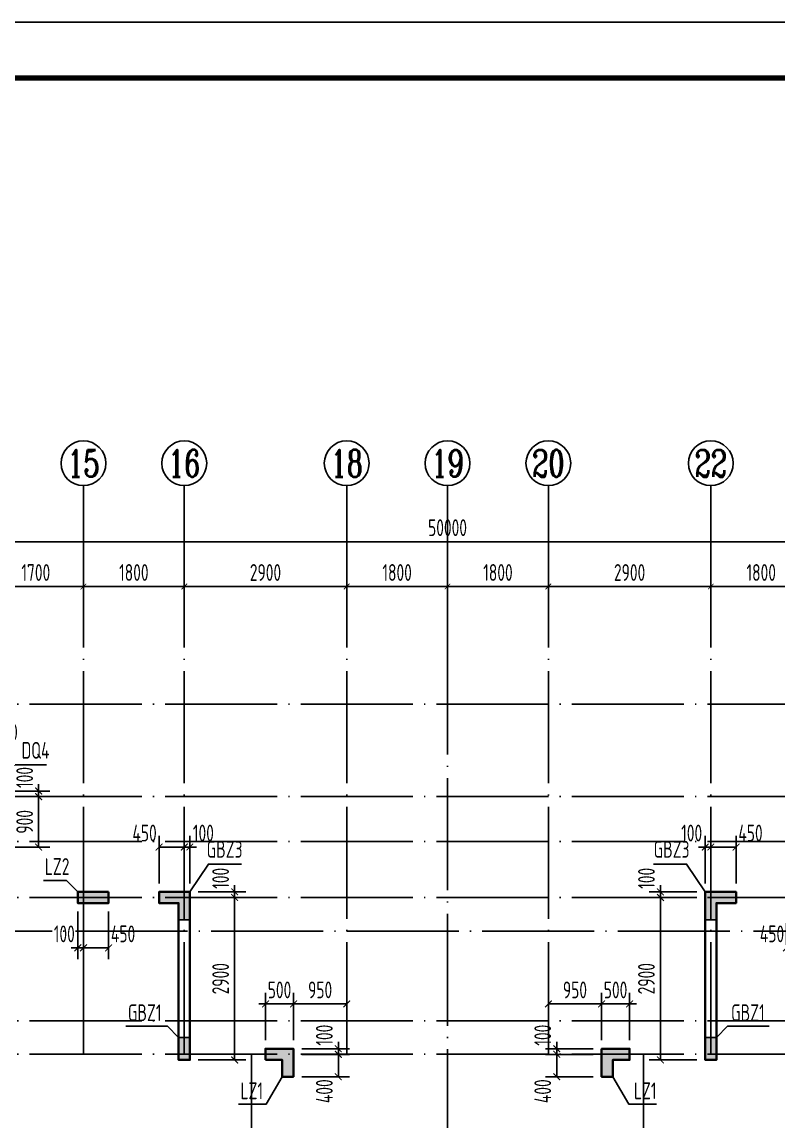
# Model space of a CAD drawing. Extents: x -1058961 to 23600, y -449123 to 2751847.
# Drawn here: x -428220 to -414724, y -248719 to -229085 of the extents above; entities that cross this region are included whole.
import ezdxf
from ezdxf.enums import TextEntityAlignment as Align

# ---------------------------------------------------------------- set-up
doc = ezdxf.new("R2010")
doc.units = 0
doc.header["$LTSCALE"] = 1000
doc.linetypes.add('DOTE', pattern=[2.42, 2, -0.2, 0.02, -0.2])
doc.layers.get('0').update_dxf_attribs({"linetype": 'CONTINUOUS'})
doc.layers.get('DEFPOINTS').update_dxf_attribs({"linetype": 'CONTINUOUS'})
for name, color, linetype in [('-TK', 7, 'CONTINUOUS'), ('A-AXIS', 1, 'CONTINUOUS'), ('A-DOTE', 10, 'DOTE'), ('AXIS_NUM', 7, 'CONTINUOUS'), ('S-Q墙实线', 6, 'CONTINUOUS'), ('S-Q墙标注', 3, 'CONTINUOUS'), ('S-X详图填充', 252, 'CONTINUOUS'), ('S-X详图实线', 4, 'CONTINUOUS'), ('S-Y一般标注', 3, 'CONTINUOUS'), ('S-Z柱实线', 6, 'CONTINUOUS'), ('S-Z柱编号', 6, 'CONTINUOUS')]:
    doc.layers.add(name, color=color, linetype=linetype)
doc.styles.add('TSSD_Axis', font='complex.shx', dxfattribs={"width": 0.7, "bigfont": 'hztxt.shx'})
doc.styles.add('TSSD_DIMENSION', font='Tssdeng.shx', dxfattribs={"width": 0.7, "bigfont": 'tssdchn.shx'})
doc.styles.add('TSSD_REIN', font='tssdeng.shx', dxfattribs={"width": 0.7, "height": 300, "bigfont": 'tssdchn.shx'})
doc.styles.add('结构文字', font='zstxt.shx', dxfattribs={"width": 0.7, "bigfont": 'zshz.shx'})
doc.dimstyles.new('STRUCK', dxfattribs={"dimtxt": 400, "dimasz": 121, "dimexe": 200, "dimexo": 150, "dimgap": 115, "dimtad": 1, "dimdec": 0, "dimdsep": 46, "dimtxsty": '结构文字', "dimblk": 'ARCHTICK', "dimcen": 400, "dimclrd": 3, "dimclre": 3, "dimclrt": 7, "dimadec": 0, "dimazin": 0, "dimtfac": 1, "dimtdec": 0, "dimtix": 1, "dimtmove": 2, "dimatfit": 3, "dimldrblk": '_DIMX', "dimfxl": 0, "dimtolj": 1, "dimtzin": 0, "dimarcsym": 0})
doc.dimstyles.new('TSSD_100_100', dxfattribs={"dimtxt": 300, "dimasz": 100, "dimexe": 100, "dimexo": 250, "dimgap": 100, "dimtad": 1, "dimdec": 0, "dimzin": 0, "dimdsep": 46, "dimtxsty": 'TSSD_DIMENSION', "dimblk": 'ARCHTICK', "dimcen": 0, "dimdle": 100, "dimclrt": 7, "dimadec": 0, "dimazin": 0, "dimtfac": 1, "dimtdec": 0, "dimtix": 1, "dimtmove": 2, "dimatfit": 3, "dimldrblk": 'ARCHTICK', "dimfxl": 0, "dimtolj": 1, "dimtzin": 0, "dimarcsym": 0})

# ---------------------------------------------------------------- blocks, each defined once
blk = doc.blocks.new('ts_axno')
at = {"color": 0, "linetype": 'ByBlock', "lineweight": -2}
blk.add_circle((0, 0), 0.5, dxfattribs=at)
at = {"color": 0, "linetype": 'ByBlock', "lineweight": -2, "style": 'TSSD_Axis', "width": 0.7}
blk.add_attdef('A', text='', height=0.6, dxfattribs=at).set_placement((0, 0), align=Align.MIDDLE_CENTER)
blk = doc.blocks.new('_ArchTick')
at = {"color": 0, "linetype": 'ByBlock', "const_width": 0.15}
blk.add_lwpolyline([(-0.5, -0.5), (0.5, 0.5)], dxfattribs=at)
blk = doc.blocks.new('*D1069')
at = {"layer": 'DEFPOINTS', "color": 0}
for p in [(23100, 19250), (21400, 18250), (23100, 18250)]:
    blk.add_point(p, dxfattribs=at)
at = {"layer": 'S-Y一般标注', "color": 0, "lineweight": -2}
for p, q in [((21300, 19250), (23200, 19250)), ((21400, 18500), (21400, 19350)), ((23100, 18500), (23100, 19350))]:
    blk.add_line(p, q, dxfattribs=at)
at = {"layer": 'S-Y一般标注', "color": 0, "lineweight": -2, "xscale": 100, "yscale": 100, "zscale": 100, "rotation": 180}
blk.add_blockref('_ArchTick', (21400, 19250), dxfattribs=at)
at = {"layer": 'S-Y一般标注', "color": 0, "lineweight": -2, "xscale": 100, "yscale": 100, "zscale": 100}
blk.add_blockref('_ArchTick', (23100, 19250), dxfattribs=at)
at = {"layer": 'S-Y一般标注', "color": 7, "insert": (22250, 19500), "char_height": 300, "attachment_point": 5, "style": 'TSSD_DIMENSION'}
blk.add_mtext('\\A1;1700', dxfattribs=at)
blk = doc.blocks.new('*D1070')
at = {"layer": 'DEFPOINTS', "color": 0}
for p in [(24900, 19250), (23100, 18250), (24900, 18250)]:
    blk.add_point(p, dxfattribs=at)
at = {"layer": 'S-Y一般标注', "color": 0, "lineweight": -2}
for p, q in [((23000, 19250), (25000, 19250)), ((23100, 18500), (23100, 19350)), ((24900, 18500), (24900, 19350))]:
    blk.add_line(p, q, dxfattribs=at)
at = {"layer": 'S-Y一般标注', "color": 0, "lineweight": -2, "xscale": 100, "yscale": 100, "zscale": 100, "rotation": 180}
blk.add_blockref('_ArchTick', (23100, 19250), dxfattribs=at)
at = {"layer": 'S-Y一般标注', "color": 0, "lineweight": -2, "xscale": 100, "yscale": 100, "zscale": 100}
blk.add_blockref('_ArchTick', (24900, 19250), dxfattribs=at)
at = {"layer": 'S-Y一般标注', "color": 7, "insert": (24000, 19500), "char_height": 300, "attachment_point": 5, "style": 'TSSD_DIMENSION'}
blk.add_mtext('\\A1;1800', dxfattribs=at)
blk = doc.blocks.new('*D1071')
at = {"layer": 'DEFPOINTS', "color": 0}
for p in [(27800, 19250), (24900, 18250), (27800, 18250)]:
    blk.add_point(p, dxfattribs=at)
at = {"layer": 'S-Y一般标注', "color": 0, "lineweight": -2}
for p, q in [((24800, 19250), (27900, 19250)), ((24900, 18500), (24900, 19350)), ((27800, 18500), (27800, 19350))]:
    blk.add_line(p, q, dxfattribs=at)
at = {"layer": 'S-Y一般标注', "color": 0, "lineweight": -2, "xscale": 100, "yscale": 100, "zscale": 100, "rotation": 180}
blk.add_blockref('_ArchTick', (24900, 19250), dxfattribs=at)
at = {"layer": 'S-Y一般标注', "color": 0, "lineweight": -2, "xscale": 100, "yscale": 100, "zscale": 100}
blk.add_blockref('_ArchTick', (27800, 19250), dxfattribs=at)
at = {"layer": 'S-Y一般标注', "color": 7, "insert": (26350, 19500), "char_height": 300, "attachment_point": 5, "style": 'TSSD_DIMENSION'}
blk.add_mtext('\\A1;2900', dxfattribs=at)
blk = doc.blocks.new('*D1072')
at = {"layer": 'DEFPOINTS', "color": 0}
for p in [(29600, 19250), (27800, 18250), (29600, 18250)]:
    blk.add_point(p, dxfattribs=at)
at = {"layer": 'S-Y一般标注', "color": 0, "lineweight": -2}
for p, q in [((27700, 19250), (29700, 19250)), ((27800, 18500), (27800, 19350)), ((29600, 18500), (29600, 19350))]:
    blk.add_line(p, q, dxfattribs=at)
at = {"layer": 'S-Y一般标注', "color": 0, "lineweight": -2, "xscale": 100, "yscale": 100, "zscale": 100, "rotation": 180}
blk.add_blockref('_ArchTick', (27800, 19250), dxfattribs=at)
at = {"layer": 'S-Y一般标注', "color": 0, "lineweight": -2, "xscale": 100, "yscale": 100, "zscale": 100}
blk.add_blockref('_ArchTick', (29600, 19250), dxfattribs=at)
at = {"layer": 'S-Y一般标注', "color": 7, "insert": (28700, 19500), "char_height": 300, "attachment_point": 5, "style": 'TSSD_DIMENSION'}
blk.add_mtext('\\A1;1800', dxfattribs=at)
blk = doc.blocks.new('*D1073')
at = {"layer": 'DEFPOINTS', "color": 0}
for p in [(31400, 19250), (29600, 18250), (31400, 18250)]:
    blk.add_point(p, dxfattribs=at)
at = {"layer": 'S-Y一般标注', "color": 0, "lineweight": -2}
for p, q in [((29500, 19250), (31500, 19250)), ((29600, 18500), (29600, 19350)), ((31400, 18500), (31400, 19350))]:
    blk.add_line(p, q, dxfattribs=at)
at = {"layer": 'S-Y一般标注', "color": 0, "lineweight": -2, "xscale": 100, "yscale": 100, "zscale": 100, "rotation": 180}
blk.add_blockref('_ArchTick', (29600, 19250), dxfattribs=at)
at = {"layer": 'S-Y一般标注', "color": 0, "lineweight": -2, "xscale": 100, "yscale": 100, "zscale": 100}
blk.add_blockref('_ArchTick', (31400, 19250), dxfattribs=at)
at = {"layer": 'S-Y一般标注', "color": 7, "insert": (30500, 19500), "char_height": 300, "attachment_point": 5, "style": 'TSSD_DIMENSION'}
blk.add_mtext('\\A1;1800', dxfattribs=at)
blk = doc.blocks.new('*D1074')
at = {"layer": 'DEFPOINTS', "color": 0}
for p in [(34300, 19250), (31400, 18250), (34300, 18250)]:
    blk.add_point(p, dxfattribs=at)
at = {"layer": 'S-Y一般标注', "color": 0, "lineweight": -2}
for p, q in [((31300, 19250), (34400, 19250)), ((31400, 18500), (31400, 19350)), ((34300, 18500), (34300, 19350))]:
    blk.add_line(p, q, dxfattribs=at)
at = {"layer": 'S-Y一般标注', "color": 0, "lineweight": -2, "xscale": 100, "yscale": 100, "zscale": 100, "rotation": 180}
blk.add_blockref('_ArchTick', (31400, 19250), dxfattribs=at)
at = {"layer": 'S-Y一般标注', "color": 0, "lineweight": -2, "xscale": 100, "yscale": 100, "zscale": 100}
blk.add_blockref('_ArchTick', (34300, 19250), dxfattribs=at)
at = {"layer": 'S-Y一般标注', "color": 7, "insert": (32850, 19500), "char_height": 300, "attachment_point": 5, "style": 'TSSD_DIMENSION'}
blk.add_mtext('\\A1;2900', dxfattribs=at)
blk = doc.blocks.new('*D1075')
at = {"layer": 'DEFPOINTS', "color": 0}
for p in [(36100, 19250), (34300, 18250), (36100, 18250)]:
    blk.add_point(p, dxfattribs=at)
at = {"layer": 'S-Y一般标注', "color": 0, "lineweight": -2}
for p, q in [((34200, 19250), (36200, 19250)), ((34300, 18500), (34300, 19350)), ((36100, 18500), (36100, 19350))]:
    blk.add_line(p, q, dxfattribs=at)
at = {"layer": 'S-Y一般标注', "color": 0, "lineweight": -2, "xscale": 100, "yscale": 100, "zscale": 100, "rotation": 180}
blk.add_blockref('_ArchTick', (34300, 19250), dxfattribs=at)
at = {"layer": 'S-Y一般标注', "color": 0, "lineweight": -2, "xscale": 100, "yscale": 100, "zscale": 100}
blk.add_blockref('_ArchTick', (36100, 19250), dxfattribs=at)
at = {"layer": 'S-Y一般标注', "color": 7, "insert": (35200, 19500), "char_height": 300, "attachment_point": 5, "style": 'TSSD_DIMENSION'}
blk.add_mtext('\\A1;1800', dxfattribs=at)
blk = doc.blocks.new('*D1084')
at = {"layer": 'DEFPOINTS', "color": 0}
for p in [(54600, 20050), (4600, 18250), (54600, 18250)]:
    blk.add_point(p, dxfattribs=at)
at = {"layer": 'S-Y一般标注', "color": 0, "lineweight": -2}
for p, q in [((4500, 20050), (54700, 20050)), ((4600, 18500), (4600, 20150)), ((54600, 18500), (54600, 20150))]:
    blk.add_line(p, q, dxfattribs=at)
at = {"layer": 'S-Y一般标注', "color": 0, "lineweight": -2, "xscale": 100, "yscale": 100, "zscale": 100, "rotation": 180}
blk.add_blockref('_ArchTick', (4600, 20050), dxfattribs=at)
at = {"layer": 'S-Y一般标注', "color": 0, "lineweight": -2, "xscale": 100, "yscale": 100, "zscale": 100}
blk.add_blockref('_ArchTick', (54600, 20050), dxfattribs=at)
at = {"layer": 'S-Y一般标注', "color": 7, "insert": (29600, 20300), "char_height": 300, "attachment_point": 5, "style": 'TSSD_DIMENSION'}
blk.add_mtext('\\A1;50000', dxfattribs=at)
blk = doc.blocks.new('*D787')
at = {"layer": 'DEFPOINTS', "color": 0}
for p in [(-425224, -244711), (-424424, -244711), (-425224, -247611)]:
    blk.add_point(p, dxfattribs=at)
at = {"layer": 'S-Q墙标注', "color": 3, "lineweight": -2}
for p, q in [((-425074, -244711), (-424224, -244711)), ((-424424, -247611), (-424424, -244711)), ((-425074, -247611), (-424224, -247611))]:
    blk.add_line(p, q, dxfattribs=at)
at = {"layer": 'S-Q墙标注', "color": 3, "lineweight": -2, "xscale": 121, "yscale": 121, "zscale": 121}
for p, rotation in [((-424424, -244711), 90), ((-424424, -247611), 270)]:
    blk.add_blockref('_ArchTick', p, dxfattribs=dict(at, rotation=rotation))
at = {"layer": 'S-Q墙标注', "color": 7, "insert": (-424674, -246161), "char_height": 300, "attachment_point": 5, "rotation": 90, "style": 'TSSD_REIN'}
blk.add_mtext('\\A1;2900', dxfattribs=at)
blk = doc.blocks.new('_DIMX')
blk.add_line((-150, 0), (150, 0))
at = {"const_width": 50}
blk.add_lwpolyline([(-70, -70), (70, 70)], dxfattribs=at)
blk = doc.blocks.new('*D788')
at = {"layer": 'DEFPOINTS', "color": 0}
for p in [(-425224, -244611), (-424424, -244611), (-425224, -244711)]:
    blk.add_point(p, dxfattribs=at)
at = {"layer": 'S-Q墙标注', "color": 3, "lineweight": -2}
for p, q in [((-425074, -244611), (-424224, -244611)), ((-424424, -244611), (-424424, -244490)), ((-424424, -244711), (-424424, -244611)), ((-425074, -244711), (-424224, -244711)), ((-424424, -244711), (-424424, -244832))]:
    blk.add_line(p, q, dxfattribs=at)
at = {"layer": 'S-Q墙标注', "color": 3, "lineweight": -2, "xscale": 121, "yscale": 121, "zscale": 121}
for p, rotation in [((-424424, -244611), 270), ((-424424, -244711), 90)]:
    blk.add_blockref('_ArchTick', p, dxfattribs=dict(at, rotation=rotation))
at = {"layer": 'S-Q墙标注', "color": 7, "insert": (-424674, -244369), "char_height": 300, "attachment_point": 5, "rotation": 90, "style": 'TSSD_REIN'}
blk.add_mtext('\\A1;100', dxfattribs=at)
blk = doc.blocks.new('*D789')
at = {"layer": 'DEFPOINTS', "color": 0}
for p in [(-425323, -243811), (-425323, -244611), (-425224, -244611)]:
    blk.add_point(p, dxfattribs=at)
at = {"layer": 'S-Q墙标注', "color": 3, "lineweight": -2}
for p, q in [((-425323, -244461), (-425323, -243611)), ((-425224, -244461), (-425224, -243611)), ((-425323, -243811), (-425444, -243811)), ((-425224, -243811), (-425323, -243811)), ((-425224, -243811), (-425103, -243811))]:
    blk.add_line(p, q, dxfattribs=at)
at = {"layer": 'S-Q墙标注', "color": 3, "lineweight": -2, "xscale": 121, "yscale": 121, "zscale": 121}
blk.add_blockref('_ArchTick', (-425323, -243811), dxfattribs=at)
at = {"layer": 'S-Q墙标注', "color": 3, "lineweight": -2, "xscale": 121, "yscale": 121, "zscale": 121, "rotation": 180}
blk.add_blockref('_ArchTick', (-425224, -243811), dxfattribs=at)
at = {"layer": 'S-Q墙标注', "color": 7, "insert": (-424982, -243561), "char_height": 300, "attachment_point": 5, "style": 'TSSD_REIN'}
blk.add_mtext('\\A1;100', dxfattribs=at)
blk = doc.blocks.new('*D790')
at = {"layer": 'DEFPOINTS', "color": 0}
for p in [(-425774, -243811), (-425774, -244611), (-425323, -244611)]:
    blk.add_point(p, dxfattribs=at)
at = {"layer": 'S-Q墙标注', "color": 3, "lineweight": -2}
for p, q in [((-425774, -244461), (-425774, -243611)), ((-425323, -244461), (-425323, -243611)), ((-425323, -243811), (-425774, -243811))]:
    blk.add_line(p, q, dxfattribs=at)
at = {"layer": 'S-Q墙标注', "color": 3, "lineweight": -2, "xscale": 121, "yscale": 121, "zscale": 121, "rotation": 180}
blk.add_blockref('_ArchTick', (-425774, -243811), dxfattribs=at)
at = {"layer": 'S-Q墙标注', "color": 3, "lineweight": -2, "xscale": 121, "yscale": 121, "zscale": 121}
blk.add_blockref('_ArchTick', (-425323, -243811), dxfattribs=at)
at = {"layer": 'S-Q墙标注', "color": 7, "insert": (-426032, -243561), "char_height": 300, "attachment_point": 5, "style": 'TSSD_REIN'}
blk.add_mtext('\\A1;450', dxfattribs=at)
blk = doc.blocks.new('*D791')
at = {"layer": 'DEFPOINTS', "color": 0}
for p in [(-427123, -244811), (-426674, -244811), (-427123, -245611)]:
    blk.add_point(p, dxfattribs=at)
at = {"layer": 'S-Q墙标注', "color": 3, "lineweight": -2}
for p, q in [((-427123, -244961), (-427123, -245811)), ((-426674, -244961), (-426674, -245811)), ((-426674, -245611), (-427123, -245611))]:
    blk.add_line(p, q, dxfattribs=at)
at = {"layer": 'S-Q墙标注', "color": 3, "lineweight": -2, "xscale": 121, "yscale": 121, "zscale": 121, "rotation": 180}
blk.add_blockref('_ArchTick', (-427123, -245611), dxfattribs=at)
at = {"layer": 'S-Q墙标注', "color": 3, "lineweight": -2, "xscale": 121, "yscale": 121, "zscale": 121}
blk.add_blockref('_ArchTick', (-426674, -245611), dxfattribs=at)
at = {"layer": 'S-Q墙标注', "color": 7, "insert": (-426416, -245361), "char_height": 300, "attachment_point": 5, "style": 'TSSD_REIN'}
blk.add_mtext('\\A1;450', dxfattribs=at)
blk = doc.blocks.new('*D792')
at = {"layer": 'DEFPOINTS', "color": 0}
for p in [(-427224, -244811), (-427123, -244811), (-427224, -245611)]:
    blk.add_point(p, dxfattribs=at)
at = {"layer": 'S-Q墙标注', "color": 3, "lineweight": -2}
for p, q in [((-427224, -244961), (-427224, -245811)), ((-427123, -244961), (-427123, -245811)), ((-427224, -245611), (-427345, -245611)), ((-427123, -245611), (-427224, -245611)), ((-427123, -245611), (-427002, -245611))]:
    blk.add_line(p, q, dxfattribs=at)
at = {"layer": 'S-Q墙标注', "color": 3, "lineweight": -2, "xscale": 121, "yscale": 121, "zscale": 121}
blk.add_blockref('_ArchTick', (-427224, -245611), dxfattribs=at)
at = {"layer": 'S-Q墙标注', "color": 3, "lineweight": -2, "xscale": 121, "yscale": 121, "zscale": 121, "rotation": 180}
blk.add_blockref('_ArchTick', (-427123, -245611), dxfattribs=at)
at = {"layer": 'S-Q墙标注', "color": 7, "insert": (-427465, -245361), "char_height": 300, "attachment_point": 5, "style": 'TSSD_REIN'}
blk.add_mtext('\\A1;100', dxfattribs=at)
blk = doc.blocks.new('*D797')
at = {"layer": 'DEFPOINTS', "color": 0}
for p in [(-428723, -242911), (-427923, -242911), (-428723, -243811)]:
    blk.add_point(p, dxfattribs=at)
at = {"layer": 'S-Q墙标注', "color": 3, "lineweight": -2}
for p, q in [((-428573, -242911), (-427723, -242911)), ((-427923, -243811), (-427923, -242911)), ((-428573, -243811), (-427723, -243811))]:
    blk.add_line(p, q, dxfattribs=at)
at = {"layer": 'S-Q墙标注', "color": 3, "lineweight": -2, "xscale": 121, "yscale": 121, "zscale": 121}
for p, rotation in [((-427923, -242911), 90), ((-427923, -243811), 270)]:
    blk.add_blockref('_ArchTick', p, dxfattribs=dict(at, rotation=rotation))
at = {"layer": 'S-Q墙标注', "color": 7, "insert": (-428173, -243361), "char_height": 300, "attachment_point": 5, "rotation": 90, "style": 'TSSD_REIN'}
blk.add_mtext('\\A1;900', dxfattribs=at)
blk = doc.blocks.new('*D798')
at = {"layer": 'DEFPOINTS', "color": 0}
for p in [(-428723, -242811), (-427923, -242811), (-428723, -242911)]:
    blk.add_point(p, dxfattribs=at)
at = {"layer": 'S-Q墙标注', "color": 3, "lineweight": -2}
for p, q in [((-428573, -242811), (-427723, -242811)), ((-427923, -242811), (-427923, -242690)), ((-427923, -242911), (-427923, -242811)), ((-428573, -242911), (-427723, -242911)), ((-427923, -242911), (-427923, -243032))]:
    blk.add_line(p, q, dxfattribs=at)
at = {"layer": 'S-Q墙标注', "color": 3, "lineweight": -2, "xscale": 121, "yscale": 121, "zscale": 121}
for p, rotation in [((-427923, -242811), 270), ((-427923, -242911), 90)]:
    blk.add_blockref('_ArchTick', p, dxfattribs=dict(at, rotation=rotation))
at = {"layer": 'S-Q墙标注', "color": 7, "insert": (-428173, -242569), "char_height": 300, "attachment_point": 5, "rotation": 90, "style": 'TSSD_REIN'}
blk.add_mtext('\\A1;100', dxfattribs=at)
blk = doc.blocks.new('*D799')
at = {"layer": 'DEFPOINTS', "color": 0}
for p in [(-428823, -242011), (-428823, -242811), (-428723, -242811)]:
    blk.add_point(p, dxfattribs=at)
at = {"layer": 'S-Q墙标注', "color": 3, "lineweight": -2}
for p, q in [((-428823, -242661), (-428823, -241811)), ((-428723, -242661), (-428723, -241811)), ((-428823, -242011), (-428944, -242011)), ((-428723, -242011), (-428823, -242011)), ((-428723, -242011), (-428602, -242011))]:
    blk.add_line(p, q, dxfattribs=at)
at = {"layer": 'S-Q墙标注', "color": 3, "lineweight": -2, "xscale": 121, "yscale": 121, "zscale": 121}
blk.add_blockref('_ArchTick', (-428823, -242011), dxfattribs=at)
at = {"layer": 'S-Q墙标注', "color": 3, "lineweight": -2, "xscale": 121, "yscale": 121, "zscale": 121, "rotation": 180}
blk.add_blockref('_ArchTick', (-428723, -242011), dxfattribs=at)
at = {"layer": 'S-Q墙标注', "color": 7, "insert": (-428482, -241761), "char_height": 300, "attachment_point": 5, "style": 'TSSD_REIN'}
blk.add_mtext('\\A1;100', dxfattribs=at)
blk = doc.blocks.new('*D829')
at = {"layer": 'DEFPOINTS', "color": 0}
for p in [(-416823, -244711), (-416023, -244711), (-416023, -247611)]:
    blk.add_point(p, dxfattribs=at)
at = {"layer": 'S-Q墙标注', "color": 3, "lineweight": -2}
for p, q in [((-416173, -244711), (-417023, -244711)), ((-416823, -247611), (-416823, -244711)), ((-416173, -247611), (-417023, -247611))]:
    blk.add_line(p, q, dxfattribs=at)
at = {"layer": 'S-Q墙标注', "color": 3, "lineweight": -2, "xscale": 121, "yscale": 121, "zscale": 121}
for p, rotation in [((-416823, -244711), 90), ((-416823, -247611), 270)]:
    blk.add_blockref('_ArchTick', p, dxfattribs=dict(at, rotation=rotation))
at = {"layer": 'S-Q墙标注', "color": 7, "insert": (-417073, -246161), "char_height": 300, "attachment_point": 5, "rotation": 90, "style": 'TSSD_REIN'}
blk.add_mtext('\\A1;2900', dxfattribs=at)
blk = doc.blocks.new('*D830')
at = {"layer": 'DEFPOINTS', "color": 0}
for p in [(-416823, -244611), (-416023, -244611), (-416023, -244711)]:
    blk.add_point(p, dxfattribs=at)
at = {"layer": 'S-Q墙标注', "color": 3, "lineweight": -2}
for p, q in [((-416173, -244611), (-417023, -244611)), ((-416823, -244611), (-416823, -244490)), ((-416823, -244711), (-416823, -244611)), ((-416173, -244711), (-417023, -244711)), ((-416823, -244711), (-416823, -244832))]:
    blk.add_line(p, q, dxfattribs=at)
at = {"layer": 'S-Q墙标注', "color": 3, "lineweight": -2, "xscale": 121, "yscale": 121, "zscale": 121}
for p, rotation in [((-416823, -244611), 270), ((-416823, -244711), 90)]:
    blk.add_blockref('_ArchTick', p, dxfattribs=dict(at, rotation=rotation))
at = {"layer": 'S-Q墙标注', "color": 7, "insert": (-417073, -244369), "char_height": 300, "attachment_point": 5, "rotation": 90, "style": 'TSSD_REIN'}
blk.add_mtext('\\A1;100', dxfattribs=at)
blk = doc.blocks.new('*D831')
at = {"layer": 'DEFPOINTS', "color": 0}
for p in [(-415923, -243811), (-416023, -244611), (-415923, -244611)]:
    blk.add_point(p, dxfattribs=at)
at = {"layer": 'S-Q墙标注', "color": 3, "lineweight": -2}
for p, q in [((-416023, -244461), (-416023, -243611)), ((-415923, -244461), (-415923, -243611)), ((-416023, -243811), (-416144, -243811)), ((-416023, -243811), (-415923, -243811)), ((-415923, -243811), (-415802, -243811))]:
    blk.add_line(p, q, dxfattribs=at)
at = {"layer": 'S-Q墙标注', "color": 3, "lineweight": -2, "xscale": 121, "yscale": 121, "zscale": 121}
blk.add_blockref('_ArchTick', (-416023, -243811), dxfattribs=at)
at = {"layer": 'S-Q墙标注', "color": 3, "lineweight": -2, "xscale": 121, "yscale": 121, "zscale": 121, "rotation": 180}
blk.add_blockref('_ArchTick', (-415923, -243811), dxfattribs=at)
at = {"layer": 'S-Q墙标注', "color": 7, "insert": (-416265, -243561), "char_height": 300, "attachment_point": 5, "style": 'TSSD_REIN'}
blk.add_mtext('\\A1;100', dxfattribs=at)
blk = doc.blocks.new('*D832')
at = {"layer": 'DEFPOINTS', "color": 0}
for p in [(-415473, -243811), (-415923, -244611), (-415473, -244611)]:
    blk.add_point(p, dxfattribs=at)
at = {"layer": 'S-Q墙标注', "color": 3, "lineweight": -2}
for p, q in [((-415923, -244461), (-415923, -243611)), ((-415473, -244461), (-415473, -243611)), ((-415923, -243811), (-415473, -243811))]:
    blk.add_line(p, q, dxfattribs=at)
at = {"layer": 'S-Q墙标注', "color": 3, "lineweight": -2, "xscale": 121, "yscale": 121, "zscale": 121, "rotation": 180}
blk.add_blockref('_ArchTick', (-415923, -243811), dxfattribs=at)
at = {"layer": 'S-Q墙标注', "color": 3, "lineweight": -2, "xscale": 121, "yscale": 121, "zscale": 121}
blk.add_blockref('_ArchTick', (-415473, -243811), dxfattribs=at)
at = {"layer": 'S-Q墙标注', "color": 7, "insert": (-415215, -243561), "char_height": 300, "attachment_point": 5, "style": 'TSSD_REIN'}
blk.add_mtext('\\A1;450', dxfattribs=at)
blk = doc.blocks.new('*D833')
at = {"layer": 'DEFPOINTS', "color": 0}
for p in [(-414573, -244811), (-414123, -244811), (-414123, -245611)]:
    blk.add_point(p, dxfattribs=at)
at = {"layer": 'S-Q墙标注', "color": 3, "lineweight": -2}
for p, q in [((-414573, -244961), (-414573, -245811)), ((-414123, -244961), (-414123, -245811)), ((-414573, -245611), (-414123, -245611))]:
    blk.add_line(p, q, dxfattribs=at)
at = {"layer": 'S-Q墙标注', "color": 3, "lineweight": -2, "xscale": 121, "yscale": 121, "zscale": 121, "rotation": 180}
blk.add_blockref('_ArchTick', (-414573, -245611), dxfattribs=at)
at = {"layer": 'S-Q墙标注', "color": 3, "lineweight": -2, "xscale": 121, "yscale": 121, "zscale": 121}
blk.add_blockref('_ArchTick', (-414123, -245611), dxfattribs=at)
at = {"layer": 'S-Q墙标注', "color": 7, "insert": (-414831, -245361), "char_height": 300, "attachment_point": 5, "style": 'TSSD_REIN'}
blk.add_mtext('\\A1;450', dxfattribs=at)
blk = doc.blocks.new('*D856')
at = {"layer": 'DEFPOINTS', "color": 0}
for p in [(-423873, -246611), (-423873, -247411), (-423373, -247411)]:
    blk.add_point(p, dxfattribs=at)
at = {"layer": 'S-Q墙标注', "color": 3, "lineweight": -2}
for p, q in [((-423873, -247261), (-423873, -246411)), ((-423373, -247261), (-423373, -246411)), ((-423873, -246611), (-423994, -246611)), ((-423373, -246611), (-423873, -246611)), ((-423373, -246611), (-423252, -246611))]:
    blk.add_line(p, q, dxfattribs=at)
at = {"layer": 'S-Q墙标注', "color": 3, "lineweight": -2, "xscale": 121, "yscale": 121, "zscale": 121}
blk.add_blockref('_ArchTick', (-423873, -246611), dxfattribs=at)
at = {"layer": 'S-Q墙标注', "color": 3, "lineweight": -2, "xscale": 121, "yscale": 121, "zscale": 121, "rotation": 180}
blk.add_blockref('_ArchTick', (-423373, -246611), dxfattribs=at)
at = {"layer": 'S-Q墙标注', "color": 7, "insert": (-423623, -246361), "char_height": 300, "attachment_point": 5, "style": 'TSSD_REIN'}
blk.add_mtext('\\A1;500', dxfattribs=at)
blk = doc.blocks.new('*D857')
at = {"layer": 'DEFPOINTS', "color": 0}
for p in [(-423373, -247411), (-423373, -247511), (-422573, -247411)]:
    blk.add_point(p, dxfattribs=at)
at = {"layer": 'S-Q墙标注', "color": 3, "lineweight": -2}
for p, q in [((-422573, -247411), (-422573, -247290)), ((-423223, -247411), (-422373, -247411)), ((-423223, -247511), (-422373, -247511)), ((-422573, -247511), (-422573, -247411)), ((-422573, -247511), (-422573, -247632))]:
    blk.add_line(p, q, dxfattribs=at)
at = {"layer": 'S-Q墙标注', "color": 3, "lineweight": -2, "xscale": 121, "yscale": 121, "zscale": 121}
for p, rotation in [((-422573, -247411), 270), ((-422573, -247511), 90)]:
    blk.add_blockref('_ArchTick', p, dxfattribs=dict(at, rotation=rotation))
at = {"layer": 'S-Q墙标注', "color": 7, "insert": (-422823, -247169), "char_height": 300, "attachment_point": 5, "rotation": 90, "style": 'TSSD_REIN'}
blk.add_mtext('\\A1;100', dxfattribs=at)
blk = doc.blocks.new('*D858')
at = {"layer": 'DEFPOINTS', "color": 0}
for p in [(-423373, -247511), (-422573, -247511), (-423373, -247911)]:
    blk.add_point(p, dxfattribs=at)
at = {"layer": 'S-Q墙标注', "color": 3, "lineweight": -2}
for p, q in [((-423223, -247511), (-422373, -247511)), ((-422573, -247911), (-422573, -247511)), ((-423223, -247911), (-422373, -247911))]:
    blk.add_line(p, q, dxfattribs=at)
at = {"layer": 'S-Q墙标注', "color": 3, "lineweight": -2, "xscale": 121, "yscale": 121, "zscale": 121}
for p, rotation in [((-422573, -247511), 90), ((-422573, -247911), 270)]:
    blk.add_blockref('_ArchTick', p, dxfattribs=dict(at, rotation=rotation))
at = {"layer": 'S-Q墙标注', "color": 7, "insert": (-422823, -248169), "char_height": 300, "attachment_point": 5, "rotation": 90, "style": 'TSSD_REIN'}
blk.add_mtext('\\A1;400', dxfattribs=at)
blk = doc.blocks.new('*D859')
at = {"layer": 'DEFPOINTS', "color": 0}
for p in [(-423373, -246611), (-423373, -247411), (-422423, -247411)]:
    blk.add_point(p, dxfattribs=at)
at = {"layer": 'S-Q墙标注', "color": 3, "lineweight": -2}
for p, q in [((-423373, -247261), (-423373, -246411)), ((-422423, -247261), (-422423, -246411)), ((-422423, -246611), (-423373, -246611))]:
    blk.add_line(p, q, dxfattribs=at)
at = {"layer": 'S-Q墙标注', "color": 3, "lineweight": -2, "xscale": 121, "yscale": 121, "zscale": 121, "rotation": 180}
blk.add_blockref('_ArchTick', (-423373, -246611), dxfattribs=at)
at = {"layer": 'S-Q墙标注', "color": 3, "lineweight": -2, "xscale": 121, "yscale": 121, "zscale": 121}
blk.add_blockref('_ArchTick', (-422423, -246611), dxfattribs=at)
at = {"layer": 'S-Q墙标注', "color": 7, "insert": (-422898, -246361), "char_height": 300, "attachment_point": 5, "style": 'TSSD_REIN'}
blk.add_mtext('\\A1;950', dxfattribs=at)
blk = doc.blocks.new('*D860')
at = {"layer": 'DEFPOINTS', "color": 0}
for p in [(-417374, -246611), (-417874, -247411), (-417374, -247411)]:
    blk.add_point(p, dxfattribs=at)
at = {"layer": 'S-Q墙标注', "color": 3, "lineweight": -2}
for p, q in [((-417874, -247261), (-417874, -246411)), ((-417374, -247261), (-417374, -246411)), ((-417874, -246611), (-417995, -246611)), ((-417874, -246611), (-417374, -246611)), ((-417374, -246611), (-417253, -246611))]:
    blk.add_line(p, q, dxfattribs=at)
at = {"layer": 'S-Q墙标注', "color": 3, "lineweight": -2, "xscale": 121, "yscale": 121, "zscale": 121}
blk.add_blockref('_ArchTick', (-417874, -246611), dxfattribs=at)
at = {"layer": 'S-Q墙标注', "color": 3, "lineweight": -2, "xscale": 121, "yscale": 121, "zscale": 121, "rotation": 180}
blk.add_blockref('_ArchTick', (-417374, -246611), dxfattribs=at)
at = {"layer": 'S-Q墙标注', "color": 7, "insert": (-417624, -246361), "char_height": 300, "attachment_point": 5, "style": 'TSSD_REIN'}
blk.add_mtext('\\A1;500', dxfattribs=at)
blk = doc.blocks.new('*D861')
at = {"layer": 'DEFPOINTS', "color": 0}
for p in [(-418674, -247411), (-417874, -247411), (-417874, -247511)]:
    blk.add_point(p, dxfattribs=at)
at = {"layer": 'S-Q墙标注', "color": 3, "lineweight": -2}
for p, q in [((-418674, -247411), (-418674, -247290)), ((-418024, -247411), (-418874, -247411)), ((-418024, -247511), (-418874, -247511)), ((-418674, -247511), (-418674, -247411)), ((-418674, -247511), (-418674, -247632))]:
    blk.add_line(p, q, dxfattribs=at)
at = {"layer": 'S-Q墙标注', "color": 3, "lineweight": -2, "xscale": 121, "yscale": 121, "zscale": 121}
for p, rotation in [((-418674, -247411), 270), ((-418674, -247511), 90)]:
    blk.add_blockref('_ArchTick', p, dxfattribs=dict(at, rotation=rotation))
at = {"layer": 'S-Q墙标注', "color": 7, "insert": (-418924, -247169), "char_height": 300, "attachment_point": 5, "rotation": 90, "style": 'TSSD_REIN'}
blk.add_mtext('\\A1;100', dxfattribs=at)
blk = doc.blocks.new('*D862')
at = {"layer": 'DEFPOINTS', "color": 0}
for p in [(-418674, -247511), (-417874, -247511), (-417874, -247911)]:
    blk.add_point(p, dxfattribs=at)
at = {"layer": 'S-Q墙标注', "color": 3, "lineweight": -2}
for p, q in [((-418024, -247511), (-418874, -247511)), ((-418674, -247911), (-418674, -247511)), ((-418024, -247911), (-418874, -247911))]:
    blk.add_line(p, q, dxfattribs=at)
at = {"layer": 'S-Q墙标注', "color": 3, "lineweight": -2, "xscale": 121, "yscale": 121, "zscale": 121}
for p, rotation in [((-418674, -247511), 90), ((-418674, -247911), 270)]:
    blk.add_blockref('_ArchTick', p, dxfattribs=dict(at, rotation=rotation))
at = {"layer": 'S-Q墙标注', "color": 7, "insert": (-418924, -248169), "char_height": 300, "attachment_point": 5, "rotation": 90, "style": 'TSSD_REIN'}
blk.add_mtext('\\A1;400', dxfattribs=at)
blk = doc.blocks.new('*D863')
at = {"layer": 'DEFPOINTS', "color": 0}
for p in [(-417874, -246611), (-418823, -247411), (-417874, -247411)]:
    blk.add_point(p, dxfattribs=at)
at = {"layer": 'S-Q墙标注', "color": 3, "lineweight": -2}
for p, q in [((-418823, -247261), (-418823, -246411)), ((-417874, -247261), (-417874, -246411)), ((-418823, -246611), (-417874, -246611))]:
    blk.add_line(p, q, dxfattribs=at)
at = {"layer": 'S-Q墙标注', "color": 3, "lineweight": -2, "xscale": 121, "yscale": 121, "zscale": 121, "rotation": 180}
blk.add_blockref('_ArchTick', (-418823, -246611), dxfattribs=at)
at = {"layer": 'S-Q墙标注', "color": 3, "lineweight": -2, "xscale": 121, "yscale": 121, "zscale": 121}
blk.add_blockref('_ArchTick', (-417874, -246611), dxfattribs=at)
at = {"layer": 'S-Q墙标注', "color": 7, "insert": (-418349, -246361), "char_height": 300, "attachment_point": 5, "style": 'TSSD_REIN'}
blk.add_mtext('\\A1;950', dxfattribs=at)
blk = doc.blocks.new('A1')
blk.add_lwpolyline([(0, 59400), (0, 0), (84100, 0), (84100, 59400)], close=True)
at = {"const_width": 100}
blk.add_lwpolyline([(2500, 58400), (2500, 1000), (83100, 1000), (83100, 58400)], close=True, dxfattribs=at)
blk = doc.blocks.new('20210726.16395156')
at = {"layer": 'A-AXIS'}
for p, q in [((23100, 18249.9), (23100, 21049.9)), ((24900, 18249.9), (24900, 21049.9)), ((27800, 18249.9), (27800, 21049.9)), ((29600, 18249.9), (29600, 21049.9)), ((31400, 18249.9), (31400, 21049.9)), ((34300, 18249.9), (34300, 21049.9))]:
    blk.add_line(p, q, dxfattribs=at)
at = {"layer": 'A-DOTE'}
for p, q in [((23100, 10900), (23100, 18249.9)), ((24900, 10900), (24900, 18249.9)), ((27800, 10900), (27800, 18249.9)), ((29600, 18249.9), (29600, 3600)), ((31400, 10900), (31400, 18249.9)), ((34300, 10900), (34300, 18249.9)), ((55600, 17150), (3600, 17150)), ((55600, 15500), (3600, 15500)), ((55600, 14700), (3600, 14700)), ((55600, 13700), (3600, 13700)), ((3600, 13100.3), (55600, 13100.3)), ((55600, 11500), (3600, 11500)), ((55600, 10900), (3600, 10900)), ((26100, 10900), (26100, 3600)), ((33100, 10900), (33100, 3600))]:
    blk.add_line(p, q, dxfattribs=at)
at = {"layer": 'A-AXIS'}
ref = blk.add_blockref('ts_axno', (23100, 21449.9), dxfattribs=dict(at, xscale=800, yscale=800, zscale=800))
ref.add_attrib('9', '15', dxfattribs={"layer": 'AXIS_NUM', "height": 480, "style": 'TSSD_Axis', "width": 0.7}).set_placement((23100, 21449.9), align=Align.MIDDLE_CENTER)
ref = blk.add_blockref('ts_axno', (24900, 21449.9), dxfattribs=dict(at, xscale=800, yscale=800, zscale=800))
ref.add_attrib('10', '16', dxfattribs={"layer": 'AXIS_NUM', "height": 480, "style": 'TSSD_Axis', "width": 0.7}).set_placement((24900, 21449.9), align=Align.MIDDLE_CENTER)
ref = blk.add_blockref('ts_axno', (27800, 21449.9), dxfattribs=dict(at, xscale=800, yscale=800, zscale=800))
ref.add_attrib('11', '18', dxfattribs={"layer": 'AXIS_NUM', "height": 480, "style": 'TSSD_Axis', "width": 0.7}).set_placement((27800, 21449.9), align=Align.MIDDLE_CENTER)
ref = blk.add_blockref('ts_axno', (29600, 21449.9), dxfattribs=dict(at, xscale=800, yscale=800, zscale=800))
ref.add_attrib('12', '19', dxfattribs={"layer": 'AXIS_NUM', "height": 480, "style": 'TSSD_Axis', "width": 0.7}).set_placement((29600, 21449.9), align=Align.MIDDLE_CENTER)
ref = blk.add_blockref('ts_axno', (31400, 21449.9), dxfattribs=dict(at, xscale=800, yscale=800, zscale=800))
ref.add_attrib('13', '20', dxfattribs={"layer": 'AXIS_NUM', "height": 480, "style": 'TSSD_Axis', "width": 0.7}).set_placement((31400, 21449.9), align=Align.MIDDLE_CENTER)
ref = blk.add_blockref('ts_axno', (34300, 21449.9), dxfattribs=dict(at, xscale=800, yscale=800, zscale=800))
ref.add_attrib('14', '22', dxfattribs={"layer": 'AXIS_NUM', "height": 480, "style": 'TSSD_Axis', "width": 0.7}).set_placement((34300, 21449.9), align=Align.MIDDLE_CENTER)
at = {"layer": 'S-Y一般标注'}
for base, p1, p2, picture, middle in [((54600, 20049.9), (4600, 18249.9), (54600, 18249.9), '*D1084', (29600, 20299.9)), ((23100, 19249.9), (21400, 18249.9), (23100, 18249.9), '*D1069', (22250, 19499.9)), ((24900, 19249.9), (23100, 18249.9), (24900, 18249.9), '*D1070', (24000, 19499.9)), ((27800, 19249.9), (24900, 18249.9), (27800, 18249.9), '*D1071', (26350, 19499.9)), ((29600, 19249.9), (27800, 18249.9), (29600, 18249.9), '*D1072', (28700, 19499.9)), ((31400, 19249.9), (29600, 18249.9), (31400, 18249.9), '*D1073', (30500, 19499.9)), ((34300, 19249.9), (31400, 18249.9), (34300, 18249.9), '*D1074', (32850, 19499.9)), ((36100, 19249.9), (34300, 18249.9), (36100, 18249.9), '*D1075', (35200, 19499.9))]:
    dim = blk.add_linear_dim(base=base, p1=p1, p2=p2, dimstyle='TSSD_100_100', dxfattribs=at)
    dim.commit()
    dim.dimension.update_dxf_attribs({"geometry": picture, "text_midpoint": middle})

msp = doc.modelspace()

# ---------------------------------------------------------------- hatches: boundary and pattern name
at = {"layer": 'S-X详图填充'}
for points in [[(-426673.5, -244610.77), (-427223.5, -244610.77), (-427223.5, -244810.77), (-426673.5, -244810.77)], [(-423873.48, -247610.77), (-423573.48, -247610.77), (-423573.48, -247910.77), (-423373.48, -247910.77), (-423373.48, -247410.77), (-423873.48, -247410.77)], [(-417373.51, -247610.77), (-417673.51, -247610.77), (-417673.51, -247910.77), (-417873.51, -247910.77), (-417873.51, -247410.77), (-417373.51, -247410.77)]]:
    msp.add_hatch(color=256, dxfattribs=at).paths.add_polyline_path(points, flags=0)
h = msp.add_hatch(color=256, dxfattribs=at)
h.dxf.hatch_style = 1
h.paths.add_polyline_path([(-425423.51, -245110.77), (-425223.51, -245110.77), (-425223.51, -244610.77), (-425773.51, -244610.77), (-425773.51, -244810.77), (-425423.51, -244810.77)])
h = msp.add_hatch(color=256, dxfattribs=at)
h.dxf.hatch_style = 1
h.paths.add_polyline_path([(-416023.5, -245110.77), (-415823.5, -245110.77), (-415823.5, -244810.77), (-415473.5, -244810.77), (-415473.5, -244610.77), (-416023.5, -244610.77)])
h = msp.add_hatch(color=256, dxfattribs=at)
h.dxf.hatch_style = 1
h.paths.add_polyline_path([(-425223.51, -247210.77), (-425423.51, -247210.77), (-425423.51, -247610.77), (-425223.51, -247610.77)])
h = msp.add_hatch(color=256, dxfattribs=at)
h.dxf.hatch_style = 1
h.paths.add_polyline_path([(-415823.5, -247210.77), (-416023.5, -247210.77), (-416023.5, -247610.77), (-415823.5, -247610.77)])

# ---------------------------------------------------------------- linework, layer by layer
at = {"layer": 'S-Q墙实线', "lineweight": 35}
for points in [[(-425223.51, -244610.77), (-425773.51, -244610.77), (-425773.51, -244810.77), (-425423.51, -244810.77), (-425423.51, -247610.77), (-425223.51, -247610.77)], [(-416023.5, -244610.77), (-415473.5, -244610.77), (-415473.5, -244810.77), (-415823.5, -244810.77), (-415823.5, -247610.77), (-416023.5, -247610.77)]]:
    msp.add_lwpolyline(points, close=True, dxfattribs=at)
at = {"layer": 'S-X详图实线'}
for points in [[(-426673.5, -244610.77), (-427223.5, -244610.77), (-427223.5, -244810.77), (-426673.5, -244810.77), (-426673.5, -244610.77)], [(-425423.51, -245110.77), (-425223.51, -245110.77), (-425223.51, -244610.77), (-425773.51, -244610.77), (-425773.51, -244810.77), (-425423.51, -244810.77), (-425423.51, -245110.77)], [(-416023.5, -245110.77), (-415823.5, -245110.77), (-415823.5, -244810.77), (-415473.5, -244810.77), (-415473.5, -244610.77), (-416023.5, -244610.77), (-416023.5, -245110.77)], [(-425223.51, -247210.77), (-425423.51, -247210.77), (-425423.51, -247610.77), (-425223.51, -247610.77), (-425223.51, -247210.77)], [(-415823.5, -247210.77), (-416023.5, -247210.77), (-416023.5, -247610.77), (-415823.5, -247610.77), (-415823.5, -247210.77)], [(-423873.48, -247610.77), (-423573.48, -247610.77), (-423573.48, -247910.77), (-423373.48, -247910.77), (-423373.48, -247410.77), (-423873.48, -247410.77), (-423873.48, -247610.77)], [(-417373.51, -247610.77), (-417673.51, -247610.77), (-417673.51, -247910.77), (-417873.51, -247910.77), (-417873.51, -247410.77), (-417373.51, -247410.77), (-417373.51, -247610.77)]]:
    msp.add_lwpolyline(points, close=True, dxfattribs=at)
at = {"layer": 'S-Z柱实线', "lineweight": 35}
for points in [[(-426673.5, -244610.77), (-427223.5, -244610.77), (-427223.5, -244810.77), (-426673.5, -244810.77)], [(-423873.48, -247610.77), (-423573.48, -247610.77), (-423573.48, -247910.77), (-423373.48, -247910.77), (-423373.48, -247410.77), (-423873.48, -247410.77)], [(-417873.51, -247410.77), (-417873.51, -247910.77), (-417673.51, -247910.77), (-417673.51, -247610.77), (-417373.51, -247610.77), (-417373.51, -247410.77)]]:
    msp.add_lwpolyline(points, close=True, dxfattribs=at)
at = {"layer": 'S-Z柱编号', "color": 7}
for points in [[(-428723.5, -242810.77), (-428403.79, -242345.7), (-427783, -242345.7)], [(-425223.51, -244610.77), (-424891.07, -244114.14), (-424301.23, -244114.14)], [(-416023.48, -244610.77), (-416355.92, -244114.14), (-416945.76, -244114.14)], [(-427223.5, -244610.77), (-427423.5, -244410.77), (-427836.71, -244410.77)], [(-425423.51, -247210.77), (-425623.51, -247010.77), (-426363.84, -247010.77)], [(-415823.48, -247210.77), (-415623.48, -247010.77), (-414883.15, -247010.77)], [(-423573.64, -247910.9), (-423858.85, -248399.57), (-424354.31, -248399.57)], [(-417673.35, -247910.9), (-417388.14, -248399.57), (-416892.42, -248399.57)]]:
    msp.add_lwpolyline(points, dxfattribs=at)

# ---------------------------------------------------------------- block references
at = {"layer": '-TK'}
msp.add_blockref('A1', (-459602.31, -288485.11), dxfattribs=at)
at = {"layer": 'A-DOTE'}
msp.add_blockref('20210726.16395156', (-450223.49, -258410.82), dxfattribs=at)

# ---------------------------------------------------------------- texts
at = {"layer": 'S-Z柱编号', "color": 7, "style": 'TSSD_REIN', "width": 0.7}
for s, p in [('DQ4', (-428227.68, -242324.88)), ('GBZ3', (-424923.51, -244092.59)), ('GBZ3', (-416944.14, -244092.59)), ('LZ2', (-427812.87, -244399.06)), ('GBZ1', (-426329.27, -247008.05)), ('GBZ1', (-415560.61, -247008.05)), ('LZ1', (-424319.74, -248402.08)), ('LZ1', (-417296.22, -248402.08))]:
    msp.add_text(s, height=300, dxfattribs=at).set_placement(p, align=Align.BOTTOM_LEFT)

# ---------------------------------------------------------------- dimensions: what is measured, and where the dimension line sits
at = {"layer": 'S-Q墙标注'}
for base, p1, p2, angle, picture, middle in [((-428823.49, -242010.77), (-428723.49, -242810.77), (-428823.49, -242810.77), 180, '*D799', (-428481.57, -241760.77)), ((-427923.49, -242810.77), (-428723.49, -242910.77), (-428723.49, -242810.77), 90, '*D798', (-428173.49, -242568.85)), ((-425773.51, -243810.77), (-425323.49, -244610.77), (-425773.51, -244610.77), 180, '*D790', (-426031.58, -243560.77)), ((-425323.49, -243810.77), (-425223.51, -244610.77), (-425323.49, -244610.77), 180, '*D789', (-424981.58, -243560.77)), ((-424423.51, -244610.77), (-425223.51, -244710.77), (-425223.51, -244610.77), 90, '*D788', (-424673.51, -244368.85)), ((-416823.48, -244610.77), (-416023.48, -244710.77), (-416023.48, -244610.77), 90, '*D830', (-417073.48, -244368.85)), ((-427223.5, -245610.77), (-427123.49, -244810.77), (-427223.5, -244810.77), 180, '*D792', (-427465.43, -245360.77)), ((-427123.49, -245610.77), (-426673.59, -244810.77), (-427123.49, -244810.77), 180, '*D791', (-426415.51, -245360.77)), ((-422573.33, -247410.9), (-423373.33, -247510.9), (-423373.33, -247410.9), 90, '*D857', (-422823.33, -247168.98)), ((-418673.66, -247410.9), (-417873.66, -247510.9), (-417873.66, -247410.9), 90, '*D861', (-418923.66, -247168.98)), ((-422573.33, -247510.9), (-423373.33, -247910.9), (-423373.33, -247510.9), 90, '*D858', (-422823.33, -248168.98)), ((-418673.66, -247510.9), (-417873.66, -247910.9), (-417873.66, -247510.9), 90, '*D862', (-418923.66, -248168.98))]:
    dim = msp.add_linear_dim(base=base, p1=p1, p2=p2, angle=angle, dimstyle='STRUCK', override={"dimtxt": 300, "dimgap": 100, "dimtxsty": 'TSSD_REIN'}, dxfattribs=at)
    dim.commit()
    dim.dimension.update_dxf_attribs({"geometry": picture, "text_midpoint": middle, "dimtype": 160})
for base, p1, p2, angle, picture, middle in [((-427923.49, -242910.77), (-428723.49, -243810.77), (-428723.49, -242910.77), 90, '*D797', (-428173.49, -243360.77)), ((-424423.51, -244710.77), (-425223.51, -247610.77), (-425223.51, -244710.77), 90, '*D787', (-424673.51, -246160.77)), ((-416823.48, -244710.77), (-416023.48, -247610.77), (-416023.48, -244710.77), 90, '*D829', (-417073.48, -246160.77)), ((-423873.48, -246610.9), (-423373.48, -247410.77), (-423873.48, -247410.9), 180, '*D856', (-423623.48, -246360.9)), ((-423373.48, -246610.9), (-422423.49, -247410.77), (-423373.48, -247410.77), 180, '*D859', (-422898.49, -246360.9))]:
    dim = msp.add_linear_dim(base=base, p1=p1, p2=p2, angle=angle, dimstyle='STRUCK', override={"dimtxt": 300, "dimgap": 100, "dimtxsty": 'TSSD_REIN'}, dxfattribs=at)
    dim.commit()
    dim.dimension.update_dxf_attribs({"geometry": picture, "text_midpoint": middle})
for base, p1, p2, picture, middle in [((-415923.49, -243810.77), (-416023.48, -244610.77), (-415923.49, -244610.77), '*D831', (-416265.41, -243560.77)), ((-415473.48, -243810.77), (-415923.49, -244610.77), (-415473.48, -244610.77), '*D832', (-415215.41, -243560.77)), ((-414123.49, -245610.77), (-414573.4, -244810.77), (-414123.49, -244810.77), '*D833', (-414831.48, -245360.77))]:
    dim = msp.add_linear_dim(base=base, p1=p1, p2=p2, dimstyle='STRUCK', override={"dimtxt": 300, "dimgap": 100, "dimtxsty": 'TSSD_REIN'}, dxfattribs=at)
    dim.commit()
    dim.dimension.update_dxf_attribs({"geometry": picture, "text_midpoint": middle, "dimtype": 160})
for base, p1, p2, picture, middle in [((-417873.51, -246610.9), (-418823.49, -247410.77), (-417873.51, -247410.77), '*D863', (-418348.5, -246360.9)), ((-417373.51, -246610.9), (-417873.51, -247410.77), (-417373.51, -247410.9), '*D860', (-417623.51, -246360.9))]:
    dim = msp.add_linear_dim(base=base, p1=p1, p2=p2, dimstyle='STRUCK', override={"dimtxt": 300, "dimgap": 100, "dimtxsty": 'TSSD_REIN'}, dxfattribs=at)
    dim.commit()
    dim.dimension.update_dxf_attribs({"geometry": picture, "text_midpoint": middle})

doc.saveas('drawing.dxf')
